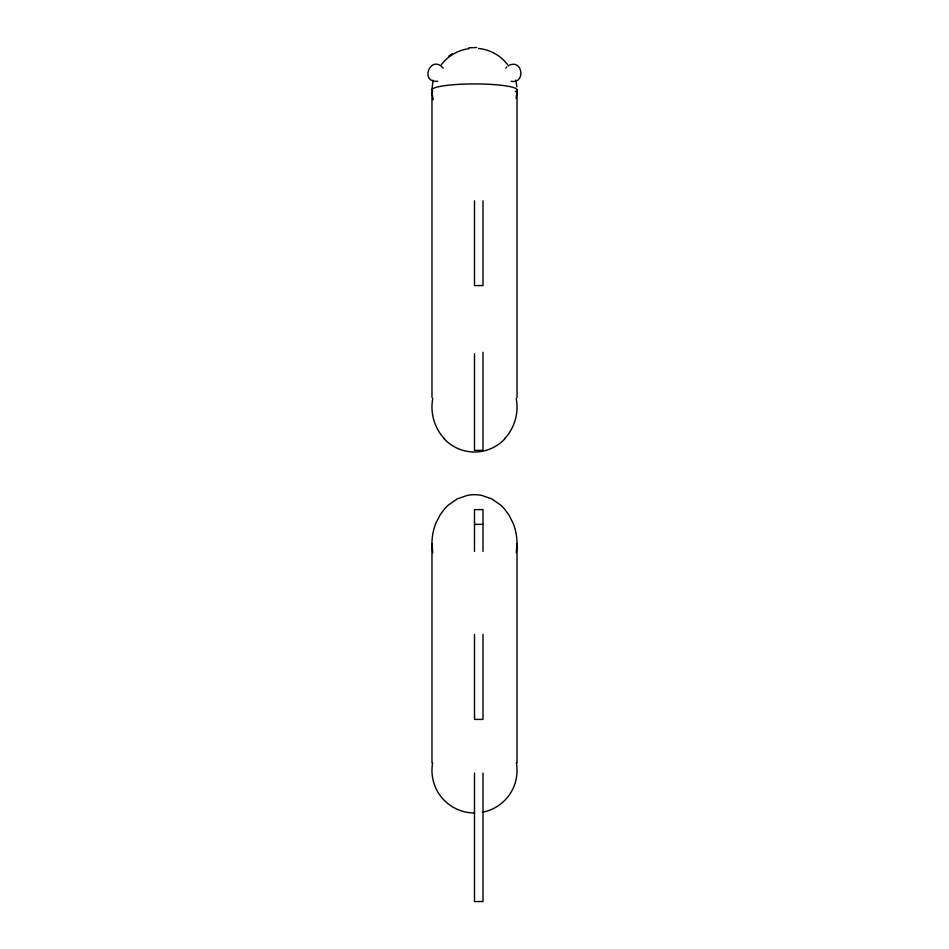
<?xml version="1.0" encoding="UTF-8"?>
<svg xmlns="http://www.w3.org/2000/svg" width="949" height="949" viewBox="0 0 949 949"><rect width="100%" height="100%" fill="white"/><g stroke="black" fill="none" stroke-linecap="round" stroke-linejoin="round"><path stroke-width="1.42" d="M431.973 762.866L431.973 543.611A54.852 54.852 0 0 1 435.935 523.029L440.229 514.714L444.429 509.079A45.35 45.35 0 0 1 448.497 504.939L457.323 498.866L467.347 495.378A37.011 37.011 0 0 1 481.653 495.378L491.677 498.866L500.503 504.939A45.35 45.35 0 0 1 504.571 509.079L508.771 514.714L513.053 523.041A54.852 54.852 0 0 1 517.015 543.611L516.256 552.84M431.997 88.957L433.124 80.155M517.003 90.926L516.114 98.376M432.78 398.426C430.016 412.696 434.369 428.189 444.429 438.735M505.805 68.209L506.861 66.916M504.571 438.735C514.631 428.189 518.984 412.696 516.22 398.426M448.936 55.955L452.329 53.654M509.625 65.078C523.065 59.55 525.473 84.07 511.226 81.27M437.774 81.27C418.794 82.836 430.87 53.678 443.195 68.209M468.794 47.818L476.671 47.497M474.5 524.346L483.005 524.346M491.06 51.709L489.933 51.234A41.673 41.673 0 0 0 478.581 48.47M492.057 52.159L493.16 52.681M515.817 80.084L516.908 86.822M433.183 99.811L432.092 93.061M432.744 552.84L431.973 543.611M517.027 89.941L517.027 397.572M517.027 543.611L517.027 762.866M483.005 200.856L483.005 285.59L474.5 285.59L474.5 200.856M483.005 352.304L483.005 450.336L474.5 450.336L474.5 353.657M483.005 551.428L483.005 509.601L474.5 509.601L474.5 551.428M483.005 634.347L483.005 719.413L474.5 719.413L474.5 634.347M483.005 773.032L483.005 901.55L474.5 901.55L474.5 773.032M431.973 89.941L431.973 397.572M516.327 762.711A42.527 42.527 0 0 1 482.234 812.273M474.5 812.973A42.527 42.527 0 0 1 432.673 762.711M432.673 91.033A42.527 6.014 0 0 1 476.54 83.939A42.527 6.014 0 0 1 515.39 91.602M504.761 438.913A41.507 41.507 0 0 1 444.239 438.913M441.238 64.84A41.673 41.673 0 0 1 468.818 48.66M493.871 53.049A41.673 41.673 0 0 1 508.569 65.944"/></g></svg>
